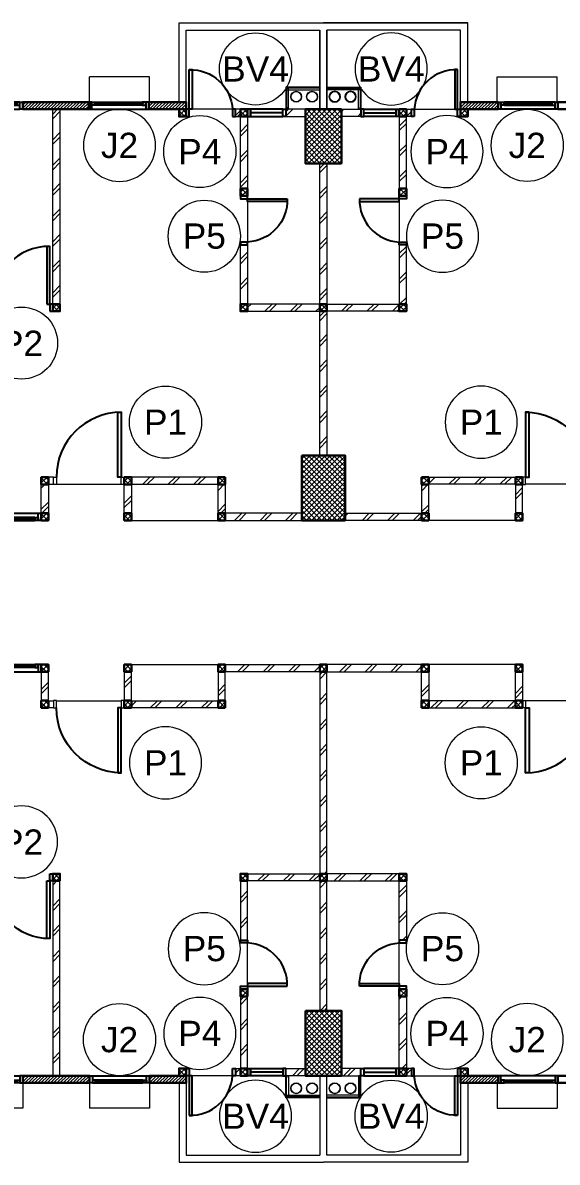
# Model space of a CAD drawing. Header units: millimetres. Extents: x -108 to 351, y -17 to 192.
# Drawn here: x 170.23 to 177.63, y 128.4 to 144.2 of the extents above; entities that cross this region are included whole.
import ezdxf
from ezdxf.enums import TextEntityAlignment as Align

# ---------------------------------------------------------------- set-up
doc = ezdxf.new("R2010")
doc.units = ezdxf.units.MM
for name, color, linetype, lineweight in [('ars', 11, 'Continuous', 0), ('KACA', 151, 'Continuous', 5), ('KOL', 1, 'Continuous', 30), ('KOLOM', 4, 'Continuous', 9), ('lan', 7, 'Continuous', 15), ('NOT', 7, 'Continuous', 20), ('tem', 5, 'Continuous', 20)]:
    doc.layers.add(name, color=color, linetype=linetype, lineweight=lineweight)
doc.layers.add('Kusen', color=30, linetype='Continuous')
doc.styles.add('S', font='simplex', dxfattribs={"width": 0.75})
doc.styles.get("Standard").update_dxf_attribs({"font": 'arial.ttf'})
pattern_1 = [(225, (-467.078732, 383.224584), (0.0220970869, -0.0220970869), [])]
pattern_2 = [(45, (18.6, 0.77), (-0.1767767, 0.1767767), []), (45, (18.6625, 0.77), (-0.1767767, 0.1767767), [])]
pattern_3 = [(45, (18.59984, 0.77), (-0.1767767, 0.1767767), []), (45, (18.66234, 0.77), (-0.1767767, 0.1767767), [])]
pattern_4 = [(45, (18.59984, 0.77), (-0.1767767, 0.1767767), []), (45, (18.66234, 0.77), (-0.1767767, 0.1767767), [])]
pattern_5 = [(45, (18.6, 0.76564), (-0.1767767, 0.1767767), []), (45, (18.6625, 0.76564), (-0.1767767, 0.1767767), [])]
pattern_6 = [(45, (18.59616, 0.76564), (-0.1767767, 0.1767767), []), (45, (18.65866, 0.76564), (-0.1767767, 0.1767767), [])]
pattern_7 = [(225, (23.57673, 55.84964), (0.06629126, -0.06629126), []), (225, (23.53254, 55.84964), (0.06629126, -0.06629126), [])]
pattern_8 = [(225, (-467.078732, 382.849584), (0.0220970869, -0.0220970869), [])]
pattern_9 = [(45, (18.6, 0.395), (-0.1767767, 0.1767767), []), (45, (18.6625, 0.395), (-0.1767767, 0.1767767), [])]
pattern_10 = [(45, (18.59984, 0.395), (-0.1767767, 0.1767767), []), (45, (18.66234, 0.395), (-0.1767767, 0.1767767), [])]
pattern_11 = [(45, (18.59984, 0.395), (-0.1767767, 0.1767767), []), (45, (18.66234, 0.395), (-0.1767767, 0.1767767), [])]
pattern_12 = [(45, (18.6, 0.39064), (-0.1767767, 0.1767767), []), (45, (18.6625, 0.39064), (-0.1767767, 0.1767767), [])]
pattern_13 = [(45, (18.59616, 0.39064), (-0.1767767, 0.1767767), []), (45, (18.65866, 0.39064), (-0.1767767, 0.1767767), [])]
pattern_14 = [(45, (18.6, 0.39064), (-0.1767767, 0.1767767), []), (45, (18.6625, 0.39064), (-0.1767767, 0.1767767), [])]
pattern_15 = [(225, (23.57673, 55.47464), (0.06629126, -0.06629126), []), (225, (23.53254, 55.47464), (0.06629126, -0.06629126), [])]

# ---------------------------------------------------------------- blocks, each defined once
blk = doc.blocks.new('T. J1')
at = {"layer": 'Kusen'}
for p, q in [((-0.019, 0), (-0.769, 0)), ((-0.719, 0.1), (-0.069, 0.1)), ((-0.069, 0.06), (-0.719, 0.06)), ((0.021, 0), (0.771, 0)), ((0.721, 0.1), (0.071, 0.1)), ((0.071, 0.06), (0.721, 0.06))]:
    blk.add_line(p, q, dxfattribs=at)
for points in [[(-0.809, 0), (-0.769, 0), (-0.769, 0.1), (-0.809, 0.1)], [(-0.019, 0), (0.021, 0), (0.021, 0.1), (-0.019, 0.1)], [(0.811, 0), (0.771, 0), (0.771, 0.1), (0.811, 0.1)]]:
    blk.add_lwpolyline(points, close=True, dxfattribs=at)
for points in [[(-0.719, 0.077), (-0.719, 0.06), (-0.769, 0.06), (-0.769, 0.1), (-0.719, 0.1), (-0.719, 0.082), (-0.729, 0.082), (-0.729, 0.077), (-0.719, 0.077)], [(-0.069, 0.077), (-0.069, 0.06), (-0.019, 0.06), (-0.019, 0.1), (-0.069, 0.1), (-0.069, 0.082), (-0.059, 0.082), (-0.059, 0.077), (-0.069, 0.077)], [(0.071, 0.077), (0.071, 0.06), (0.021, 0.06), (0.021, 0.1), (0.071, 0.1), (0.071, 0.082), (0.061, 0.082), (0.061, 0.077), (0.071, 0.077)], [(0.721, 0.077), (0.721, 0.06), (0.771, 0.06), (0.771, 0.1), (0.721, 0.1), (0.721, 0.082), (0.731, 0.082), (0.731, 0.077), (0.721, 0.077)]]:
    blk.add_lwpolyline(points, dxfattribs=at)
at = {"layer": 'Kusen', "color": 141}
for points in [[(-0.729, 0.077), (-0.059, 0.077), (-0.059, 0.082), (-0.729, 0.082)], [(0.731, 0.077), (0.061, 0.077), (0.061, 0.082), (0.731, 0.082)]]:
    blk.add_lwpolyline(points, close=True, dxfattribs=at)
blk = doc.blocks.new('T. J2')
at = {"layer": 'KACA', "color": 141}
blk.add_lwpolyline([(-0.379, 0.077), (0.291, 0.077), (0.291, 0.082), (-0.379, 0.082)], close=True, dxfattribs=at)
at = {"layer": 'Kusen'}
for p, q in [((-0.419, 0), (0.331, 0)), ((-0.369, 0.1), (0.281, 0.1)), ((0.281, 0.06), (-0.369, 0.06))]:
    blk.add_line(p, q, dxfattribs=at)
for points in [[(-0.459, 0), (-0.419, 0), (-0.419, 0.1), (-0.459, 0.1)], [(0.331, 0), (0.371, 0), (0.371, 0.1), (0.331, 0.1)]]:
    blk.add_lwpolyline(points, close=True, dxfattribs=at)
for points in [[(-0.369, 0.077), (-0.369, 0.06), (-0.419, 0.06), (-0.419, 0.1), (-0.369, 0.1), (-0.369, 0.082), (-0.379, 0.082), (-0.379, 0.077), (-0.369, 0.077)], [(0.281, 0.077), (0.281, 0.06), (0.331, 0.06), (0.331, 0.1), (0.281, 0.1), (0.281, 0.082), (0.291, 0.082), (0.291, 0.077), (0.281, 0.077)]]:
    blk.add_lwpolyline(points, dxfattribs=at)
blk = doc.blocks.new('P.80')
at = {"layer": 'Kusen'}
for points in [[(-69.809, -74.837), (-69.769, -74.837), (-69.769, -74.037), (-69.809, -74.037)], [(-70.609, -74.937), (-70.569, -74.937), (-70.569, -74.837), (-70.609, -74.837)], [(-69.769, -74.937), (-69.729, -74.937), (-69.729, -74.837), (-69.769, -74.837)]]:
    blk.add_lwpolyline(points, close=True, dxfattribs=at)
blk.add_arc((-69.769, -74.837), 0.8, 90, 180, dxfattribs=at)
blk = doc.blocks.new('K 10.10')
at = {"layer": 'ars'}
h = blk.add_hatch(dxfattribs=at)
h.set_pattern_fill('_USER', color=256, scale=0.05, angle=45, double=1, pattern_type=0)
h.set_pattern_definition([(45, (0, 0), (-0.035355339, 0.035355339), []), (135, (0, 0), (-0.035355339, -0.035355339), [])])
h.paths.add_polyline_path([(1560.538, 1380.407), (1560.638, 1380.407), (1560.638, 1380.507), (1560.538, 1380.507)])
at = {"layer": 'KOL'}
blk.add_lwpolyline([(1560.538, 1380.407), (1560.638, 1380.407), (1560.638, 1380.507), (1560.538, 1380.507)], close=True, dxfattribs=at)
blk = doc.blocks.new('P-90')
at = {"layer": 'Kusen'}
blk.add_lwpolyline([(374.691, -21.598), (374.741, -21.598), (374.741, -22.498), (374.691, -22.498)], close=True, dxfattribs=at)
at = {"layer": 'Kusen', "lineweight": 9}
for points in [[(373.801, -22.498), (373.841, -22.498), (373.841, -22.598), (373.801, -22.598)], [(374.741, -22.498), (374.781, -22.498), (374.781, -22.598), (374.741, -22.598)]]:
    blk.add_lwpolyline(points, close=True, dxfattribs=at)
at = {"layer": 'Kusen'}
blk.add_arc((374.741, -22.498), 0.9, 90, 180, dxfattribs=at)
blk = doc.blocks.new('P.60')
at = {"layer": 'Kusen'}
for points in [[(1472.835, 997.535), (1472.875, 997.535), (1472.875, 997.435), (1472.835, 997.435)], [(1473.475, 997.535), (1473.515, 997.535), (1473.515, 997.435), (1473.475, 997.435)], [(1472.875, 996.885), (1472.915, 996.885), (1472.915, 997.435), (1472.875, 997.435)]]:
    blk.add_lwpolyline(points, close=True, dxfattribs=at)
blk.add_arc((1472.895, 997.466), 0.581, 268.0266, 356.9943, dxfattribs=at)
blk = doc.blocks.new('BV')
at = {"layer": 'Kusen'}
for points in [[(-0.225, 0.1), (-0.265, 0.1), (-0.265, 0), (-0.225, 0)], [(-0.225, 0.1), (-0.265, 0.1), (-0.265, 0), (-0.225, 0)], [(0.225, 0.1), (-0.225, 0.1), (-0.225, 0), (0.225, 0)], [(0.225, 0.1), (0.265, 0.1), (0.265, 0), (0.225, 0)]]:
    blk.add_lwpolyline(points, close=True, dxfattribs=at)
at = {"layer": 'Kusen', "color": 141}
blk.add_lwpolyline([(0.225, 0.05), (-0.225, 0.05)], dxfattribs=at)
blk = doc.blocks.new("k3'")
at = {"layer": 'ars'}
h = blk.add_hatch(dxfattribs=at)
h.set_pattern_fill('_USER', color=256, scale=0.05, angle=45, double=1, pattern_type=0)
h.set_pattern_definition([(45, (0, -4.975), (-0.03535534, 0.03535534), []), (135, (0, -4.975), (-0.03535534, -0.03535534), [])])
h.paths.add_polyline_path([(-0.25, -0.375), (0.25, -0.375), (0.25, 0.375), (-0.25, 0.375)])
at = {"layer": 'KOL'}
blk.add_lwpolyline([(-0.25, -0.375), (0.25, -0.375), (0.25, 0.375), (-0.25, 0.375)], close=True, dxfattribs=at)
blk = doc.blocks.new("k1'")
at = {"layer": 'ars'}
h = blk.add_hatch(dxfattribs=at)
h.set_pattern_fill('_USER', color=256, scale=0.05, angle=45, double=1, pattern_type=0)
h.set_pattern_definition([(45, (0, -5), (-0.03535534, 0.03535534), []), (135, (0, -5), (-0.03535534, -0.03535534), [])])
h.paths.add_polyline_path([(-0.3, -0.45), (0.3, -0.45), (0.3, 0.45), (-0.3, 0.45)])
at = {"layer": 'KOL'}
blk.add_lwpolyline([(-0.3, -0.45), (0.3, -0.45), (0.3, 0.45), (-0.3, 0.45)], close=True, dxfattribs=at)
blk = doc.blocks.new("k2'")
at = {"layer": 'ars'}
h = blk.add_hatch(dxfattribs=at)
h.set_pattern_fill('_USER', color=256, scale=0.05, angle=45, double=1, pattern_type=0)
h.set_pattern_definition([(45, (0, -4.95), (-0.03535534, 0.03535534), []), (135, (0, -4.95), (-0.03535534, -0.03535534), [])])
h.paths.add_polyline_path([(-0.25, -0.45), (0.25, -0.45), (0.25, 0.45), (-0.25, 0.45)])
at = {"layer": 'KOL'}
blk.add_lwpolyline([(-0.25, -0.45), (0.25, -0.45), (0.25, 0.45), (-0.25, 0.45)], close=True, dxfattribs=at)
blk = doc.blocks.new('3-typikal-1')
at = {"layer": 'ars'}
for points in [[(0.05, -0.455), (0.52, -0.455), (0.52, -0.15)], [(0.05, -0.445), (0.51, -0.445), (0.51, -0.15)], [(0.485, -0.15), (0.51, -0.15), (0.51, -0.179), (0.508, -0.179), (0.508, -0.152), (0.485, -0.152), (0.485, -0.15)], [(0.485, -0.152), (0.485, -0.443)], [(0.51, -0.419), (0.05, -0.419)], [(0.485, -0.445), (0.51, -0.445), (0.51, -0.419), (0.508, -0.419), (0.508, -0.443), (0.485, -0.443), (0.485, -0.445)]]:
    blk.add_lwpolyline(points, dxfattribs=at)
for centre, radius in [((0.157, -0.325), 0.075), ((0.157, -0.325), 0.071), ((0.377, -0.325), 0.075), ((0.377, -0.325), 0.071)]:
    blk.add_circle(centre, radius, dxfattribs=at)
at = {"layer": 'KOL'}
for points in [[(2.42, -0.15), (1.9, -0.15), (1.9, -0.25), (2.42, -0.25)], [(4.165, -0.15), (3.25, -0.15), (3.25, -0.25), (4.165, -0.25)]]:
    blk.add_lwpolyline(points, close=True, dxfattribs=at)
at = {"layer": 'lan'}
for p, q in [((2.656, 5.55), (1.456, 5.55)), ((3.7, 5.05), (2.8, 5.05)), ((1.05, 1.13), (1.05, 1.69)), ((0.05, -1.25), (0.05, -0.15)), ((1.26, -0.15), (1.82, -0.15)), ((1.9, -0.25), (1.9, -1.25)), ((2, -0.25), (2, -1.35)), ((1.9, -1.25), (0.05, -1.25)), ((2, -1.35), (0, -1.35))]:
    blk.add_line(p, q, dxfattribs=at)
at = {"layer": 'tem'}
for points in [[(1.36, 5.55), (0.3, 5.55), (0.3, 5.45), (1.36, 5.45)], [(5.9, 5.55), (4.74, 5.55), (4.74, 5.45), (5.9, 5.45)], [(1.46, 5.45), (1.46, 5.05), (1.36, 5.05), (1.36, 5.45)], [(2.76, 5.45), (2.76, 5.05), (2.66, 5.05), (2.66, 5.45)], [(3.91, 5.45), (3.91, 5.05), (3.81, 5.05), (3.81, 5.45)], [(2.66, 5.05), (1.46, 5.05), (1.46, 4.95), (2.66, 4.95)], [(3.81, 5.05), (3.74, 5.05), (3.74, 4.95), (3.81, 4.95)], [(1.05, 2.65), (0.05, 2.65), (0.05, 2.55), (1.05, 2.55)], [(1.15, 2.55), (1.15, 1.73), (1.05, 1.73), (1.05, 2.55)], [(6.15, 2.65), (4.731, 2.65), (4.731, 2.55), (6.15, 2.55)], [(1.15, 0.95), (1.15, -0.05), (1.05, -0.05), (1.05, 0.95)], [(0.52, -0.05), (0.25, -0.05), (0.25, -0.15), (0.52, -0.15)], [(1.22, -0.05), (1.15, -0.05), (1.15, -0.15), (1.22, -0.15)]]:
    blk.add_lwpolyline(points, close=True, dxfattribs=at)
at = {"layer": 'tem', "ltscale": 2}
blk.add_lwpolyline([(3.651, 2.55), (3.751, 2.55), (3.751, -0.15), (3.651, -0.15)], close=True, dxfattribs=at)
at = {"rotation": 180}
blk.add_blockref('BV', (0.785, -0.05), dxfattribs=at)
at = {"layer": 'KOLOM', "extrusion": (0, 0, -1), "xscale": -1, "zscale": -1}
for p in [(1559.178, -1374.957), (1557.878, -1374.957), (1556.728, -1374.957), (1559.178, -1375.456), (1557.878, -1375.456), (1556.728, -1375.456), (1559.488, -1377.857), (1556.887, -1377.857), (1555.907, -1377.857), (1559.488, -1379.457), (1559.488, -1380.557), (1558.638, -1380.557)]:
    blk.add_blockref('K 10.10', p, dxfattribs=at)
at = {"layer": 'Kusen', "xscale": -1}
for name, p in [('T. J2', (4.281, 5.45)), ('P.60', (1474.735, -997.585))]:
    blk.add_blockref(name, p, dxfattribs=at)
at = {"layer": 'Kusen', "rotation": 180}
for name, p in [('P-90', (377.541, -17.547)), ('P.80', (-65.978, -72.287)), ('T. J2', (2.791, -0.15)), ('T. J1', (4.976, -0.15))]:
    blk.add_blockref(name, p, dxfattribs=at)
at = {"layer": 'Kusen', "xscale": -1, "rotation": 270}
blk.add_blockref('P.60', (-996.385, -1471.785), dxfattribs=at)
blk = doc.blocks.new('1-typikal-1a')
at = {"layer": 'ars'}
for points in [[(6.15, 0.455), (5.68, 0.455), (5.68, 0.15)], [(6.15, 0.445), (5.69, 0.445), (5.69, 0.15)], [(5.715, 0.445), (5.69, 0.445), (5.69, 0.419), (5.692, 0.419), (5.692, 0.443), (5.715, 0.443), (5.715, 0.445)], [(5.69, 0.419), (6.15, 0.419)], [(5.715, 0.152), (5.715, 0.443)], [(5.715, 0.15), (5.69, 0.15), (5.69, 0.179), (5.692, 0.179), (5.692, 0.152), (5.715, 0.152), (5.715, 0.15)]]:
    blk.add_lwpolyline(points, dxfattribs=at)
for centre, radius in [((5.823, 0.325), 0.075), ((5.823, 0.325), 0.071), ((6.043, 0.325), 0.075), ((6.043, 0.325), 0.071)]:
    blk.add_circle(centre, radius, dxfattribs=at)
at = {"layer": 'KOL'}
for points in [[(2.035, 0.15), (2.95, 0.15), (2.95, 0.25), (2.035, 0.25)], [(3.78, 0.15), (4.3, 0.15), (4.3, 0.25), (3.78, 0.25)]]:
    blk.add_lwpolyline(points, close=True, dxfattribs=at)
at = {"layer": 'lan'}
for p, q in [((4.2, 0.25), (4.2, 1.35)), ((4.2, 1.35), (6.2, 1.35)), ((4.3, 0.25), (4.3, 1.25)), ((4.3, 1.25), (6.15, 1.25)), ((6.15, 1.25), (6.15, 0.15)), ((4.94, 0.15), (4.38, 0.15)), ((5.15, -1.13), (5.15, -1.69)), ((2.5, -5.05), (3.4, -5.05)), ((3.544, -5.55), (4.744, -5.55))]:
    blk.add_line(p, q, dxfattribs=at)
at = {"layer": 'tem', "ltscale": 2}
blk.add_lwpolyline([(2.549, -2.55), (2.449, -2.55), (2.449, 0.15), (2.549, 0.15)], close=True, dxfattribs=at)
at = {"layer": 'tem'}
for points in [[(4.98, 0.05), (5.05, 0.05), (5.05, 0.15), (4.98, 0.15)], [(5.05, -0.95), (5.05, 0.05), (5.15, 0.05), (5.15, -0.95)], [(5.68, 0.05), (5.95, 0.05), (5.95, 0.15), (5.68, 0.15)], [(5.05, -2.55), (5.05, -1.73), (5.15, -1.73), (5.15, -2.55)], [(0.05, -2.65), (1.469, -2.65), (1.469, -2.55), (0.05, -2.55)], [(5.15, -2.65), (6.15, -2.65), (6.15, -2.55), (5.15, -2.55)], [(2.29, -5.45), (2.29, -5.05), (2.39, -5.05), (2.39, -5.45)], [(2.39, -5.05), (2.46, -5.05), (2.46, -4.95), (2.39, -4.95)], [(3.44, -5.45), (3.44, -5.05), (3.54, -5.05), (3.54, -5.45)], [(3.54, -5.05), (4.74, -5.05), (4.74, -4.95), (3.54, -4.95)], [(4.74, -5.45), (4.74, -5.05), (4.84, -5.05), (4.84, -5.45)], [(0.05, -5.55), (1.46, -5.55), (1.46, -5.45), (0.05, -5.45)], [(4.84, -5.55), (6.15, -5.55), (6.15, -5.45), (4.84, -5.45)]]:
    blk.add_lwpolyline(points, close=True, dxfattribs=at)
blk.add_blockref('BV', (5.415, 0.05))
at = {"layer": 'KOLOM', "extrusion": (0, 0, -1), "xscale": -1, "zscale": -1, "rotation": 180}
for p in [(-1564.838, 1380.557), (-1565.688, 1380.557), (-1565.688, 1379.457), (-1562.107, 1377.857), (-1563.087, 1377.857), (-1565.688, 1377.857), (-1562.928, 1375.456), (-1564.078, 1375.456), (-1565.378, 1375.456), (-1562.928, 1374.957), (-1564.078, 1374.957), (-1565.378, 1374.957)]:
    blk.add_blockref('K 10.10', p, dxfattribs=at)
at = {"layer": 'Kusen', "xscale": -1}
for name, p, rotation in [('P.60', (-1468.535, 997.585), 180), ('P.60', (1002.585, 1471.785), 90), ('T. J2', (1.919, -5.45), 180)]:
    blk.add_blockref(name, p, dxfattribs=dict(at, rotation=rotation))
at = {"layer": 'Kusen'}
for name, p in [('T. J1', (1.224, 0.15)), ('T. J2', (3.409, 0.15)), ('P.80', (72.178, 72.287)), ('P-90', (-371.341, 17.547))]:
    blk.add_blockref(name, p, dxfattribs=at)
blk = doc.blocks.new('3-typikal-1a')
at = {"layer": 'lan'}
blk.add_blockref('1-typikal-1a', (0, 0), dxfattribs=at)
blk = doc.blocks.new('LANTAI 3-15')
at = {"layer": 'ars'}
h = blk.add_hatch(dxfattribs=at)
h.set_pattern_fill('ANSI31', color=256, scale=0.25, angle=180, style=0)
h.set_pattern_definition(pattern_1)
h.paths.add_polyline_path([(45.435, 56.15), (46.36, 56.15), (46.36, 56.25), (45.435, 56.25)])
h = blk.add_hatch(dxfattribs=at)
h.set_pattern_fill('ANSI31', color=256, scale=0.25, angle=180, style=0)
h.set_pattern_definition(pattern_1)
h.paths.add_polyline_path([(47.19, 56.15), (47.7, 56.15), (47.7, 56.25), (47.19, 56.25)])
h = blk.add_hatch(dxfattribs=at)
h.set_pattern_fill('ANSI31', color=256, scale=0.25, angle=180, style=0)
h.set_pattern_definition(pattern_1)
h.paths.add_polyline_path([(52.01, 56.15), (51.5, 56.15), (51.5, 56.25), (52.01, 56.25)])
h = blk.add_hatch(dxfattribs=at)
h.set_pattern_fill('TEMBOK', color=256, scale=0.25)
h.set_pattern_definition([(45, (21.09865, 1.87), (-0.1767767, 0.1767767), []), (45, (21.16115, 1.87), (-0.1767767, 0.1767767), [])])
h.paths.add_polyline_path([(45.949, 53.45), (45.849, 53.45), (45.849, 56.15), (45.949, 56.15)])
h = blk.add_hatch(dxfattribs=at)
h.set_pattern_fill('ANSI32', color=256, scale=0.25, angle=180, style=0, double=1)
h.set_pattern_definition(pattern_7)
h.paths.add_polyline_path([(48.38, 56.05), (48.45, 56.05), (48.45, 56.15), (48.38, 56.15)])
h = blk.add_hatch(dxfattribs=at)
h.set_pattern_fill('TEMBOK', color=256, scale=0.25)
h.set_pattern_definition(pattern_2)
h.paths.add_polyline_path([(49.08, 56.05), (49.35, 56.05), (49.35, 56.15), (49.08, 56.15)])
h = blk.add_hatch(dxfattribs=at)
h.set_pattern_fill('TEMBOK', color=256, scale=0.25)
h.set_pattern_definition(pattern_2)
h.paths.add_polyline_path([(50.12, 56.05), (49.85, 56.05), (49.85, 56.15), (50.12, 56.15)])
h = blk.add_hatch(dxfattribs=at)
h.set_pattern_fill('ANSI32', color=256, scale=0.25, angle=180, style=0, double=1)
h.set_pattern_definition(pattern_7)
h.paths.add_polyline_path([(50.82, 56.05), (50.75, 56.05), (50.75, 56.15), (50.82, 56.15)])
h = blk.add_hatch(dxfattribs=at)
h.set_pattern_fill('TEMBOK', color=256, scale=0.25)
h.set_pattern_definition(pattern_4)
h.paths.add_polyline_path([(48.45, 55.05), (48.45, 56.05), (48.55, 56.05), (48.55, 55.05)])
h = blk.add_hatch(dxfattribs=at)
h.set_pattern_fill('TEMBOK', color=256, scale=0.25)
h.set_pattern_definition(pattern_4)
h.paths.add_polyline_path([(50.75, 55.05), (50.75, 56.05), (50.65, 56.05), (50.65, 55.05)])
h = blk.add_hatch(dxfattribs=at)
h.set_pattern_fill('TEMBOK', color=256, scale=0.25)
h.set_pattern_definition([(45, (24.8, 0.77), (-0.1767767, 0.1767767), []), (45, (24.8625, 0.77), (-0.1767767, 0.1767767), [])])
h.paths.add_polyline_path([(49.55, 53.45), (49.65, 53.45), (49.65, 55.4), (49.55, 55.4)])
h = blk.add_hatch(dxfattribs=at)
h.set_pattern_fill('TEMBOK', color=256, scale=0.25)
h.set_pattern_definition(pattern_3)
h.paths.add_polyline_path([(48.45, 53.45), (48.45, 54.27), (48.55, 54.27), (48.55, 53.45)])
h = blk.add_hatch(dxfattribs=at)
h.set_pattern_fill('TEMBOK', color=256, scale=0.25)
h.set_pattern_definition(pattern_3)
h.paths.add_polyline_path([(50.75, 53.45), (50.75, 54.27), (50.65, 54.27), (50.65, 53.45)])
h = blk.add_hatch(dxfattribs=at)
h.set_pattern_fill('TEMBOK', color=256, scale=0.25)
h.set_pattern_definition(pattern_2)
h.paths.add_polyline_path([(48.55, 53.35), (49.55, 53.35), (49.55, 53.45), (48.55, 53.45)])
h = blk.add_hatch(dxfattribs=at)
h.set_pattern_fill('TEMBOK', color=256, scale=0.25)
h.set_pattern_definition(pattern_2)
h.paths.add_polyline_path([(50.65, 53.35), (49.65, 53.35), (49.65, 53.45), (50.65, 53.45)])
h = blk.add_hatch(dxfattribs=at)
h.set_pattern_fill('TEMBOK', color=256, scale=0.25)
h.set_pattern_definition([(45, (24.8, -0.93), (-0.1767767, 0.1767767), []), (45, (24.8625, -0.93), (-0.1767767, 0.1767767), [])])
h.paths.add_polyline_path([(49.55, 51.35), (49.65, 51.35), (49.65, 53.35), (49.55, 53.35)])
h = blk.add_hatch(dxfattribs=at)
h.set_pattern_fill('TEMBOK', color=256, scale=0.25)
h.set_pattern_definition(pattern_6)
h.paths.add_polyline_path([(46.94, 50.95), (48.14, 50.95), (48.14, 51.05), (46.94, 51.05)])
h = blk.add_hatch(dxfattribs=at)
h.set_pattern_fill('TEMBOK', color=256, scale=0.25)
h.set_pattern_definition(pattern_6)
h.paths.add_polyline_path([(52.26, 50.95), (51.06, 50.95), (51.06, 51.05), (52.26, 51.05)])
h = blk.add_hatch(dxfattribs=at)
h.set_pattern_fill('TEMBOK', color=256, scale=0.25)
h.set_pattern_definition([(45, (18.59616, 0.76564), (-0.1767767, 0.1767767), []), (45, (18.65866, 0.76564), (-0.1767767, 0.1767767), [])])
h.paths.add_polyline_path([(45.69, 50.55), (45.69, 50.95), (45.79, 50.95), (45.79, 50.55)])
h = blk.add_hatch(dxfattribs=at)
h.set_pattern_fill('TEMBOK', color=256, scale=0.25)
h.set_pattern_definition(pattern_5)
h.paths.add_polyline_path([(46.84, 50.55), (46.84, 50.95), (46.94, 50.95), (46.94, 50.55)])
h = blk.add_hatch(dxfattribs=at)
h.set_pattern_fill('TEMBOK', color=256, scale=0.25)
h.set_pattern_definition(pattern_5)
h.paths.add_polyline_path([(48.14, 50.55), (48.14, 50.95), (48.24, 50.95), (48.24, 50.55)])
h = blk.add_hatch(dxfattribs=at)
h.set_pattern_fill('TEMBOK', color=256, scale=0.25)
h.set_pattern_definition(pattern_5)
h.paths.add_polyline_path([(51.06, 50.55), (51.06, 50.95), (50.96, 50.95), (50.96, 50.55)])
h = blk.add_hatch(dxfattribs=at)
h.set_pattern_fill('TEMBOK', color=256, scale=0.25)
h.set_pattern_definition(pattern_5)
h.paths.add_polyline_path([(52.36, 50.55), (52.36, 50.95), (52.26, 50.95), (52.26, 50.55)])
h = blk.add_hatch(dxfattribs=at)
h.set_pattern_fill('TEMBOK', color=256, scale=0.25)
h.set_pattern_definition(pattern_5)
h.paths.add_polyline_path([(48.24, 50.45), (49.35, 50.45), (49.35, 50.55), (48.24, 50.55)])
h = blk.add_hatch(dxfattribs=at)
h.set_pattern_fill('TEMBOK', color=256, scale=0.25)
h.set_pattern_definition(pattern_5)
h.paths.add_polyline_path([(50.96, 50.45), (49.85, 50.45), (49.85, 50.55), (50.96, 50.55)])
h = blk.add_hatch(dxfattribs=at)
h.set_pattern_fill('TEMBOK', color=256, scale=0.25)
h.set_pattern_definition([(45, (18.59616, 0.39064), (-0.1767767, 0.1767767), []), (45, (18.65866, 0.39064), (-0.1767767, 0.1767767), [])])
h.paths.add_polyline_path([(45.69, 48.35), (45.69, 47.95), (45.79, 47.95), (45.79, 48.35)])
h = blk.add_hatch(dxfattribs=at)
h.set_pattern_fill('TEMBOK', color=256, scale=0.25)
h.set_pattern_definition(pattern_12)
h.paths.add_polyline_path([(46.84, 48.35), (46.84, 47.95), (46.94, 47.95), (46.94, 48.35)])
h = blk.add_hatch(dxfattribs=at)
h.set_pattern_fill('TEMBOK', color=256, scale=0.25)
h.set_pattern_definition(pattern_12)
h.paths.add_polyline_path([(48.14, 48.35), (48.14, 47.95), (48.24, 47.95), (48.24, 48.35)])
h = blk.add_hatch(dxfattribs=at)
h.set_pattern_fill('TEMBOK', color=256, scale=0.25)
h.set_pattern_definition(pattern_14)
h.paths.add_polyline_path([(48.24, 48.45), (49.55, 48.45), (49.55, 48.35), (48.24, 48.35)])
h = blk.add_hatch(dxfattribs=at)
h.set_pattern_fill('TEMBOK', color=256, scale=0.25)
h.set_pattern_definition([(45, (24.8, -1.305), (-0.1767767, 0.1767767), []), (45, (24.8625, -1.305), (-0.1767767, 0.1767767), [])])
h.paths.add_polyline_path([(49.55, 48.35), (49.65, 48.35), (49.65, 45.55), (49.55, 45.55)])
h = blk.add_hatch(dxfattribs=at)
h.set_pattern_fill('TEMBOK', color=256, scale=0.25)
h.set_pattern_definition(pattern_14)
h.paths.add_polyline_path([(50.96, 48.45), (49.65, 48.45), (49.65, 48.35), (50.96, 48.35)])
h = blk.add_hatch(dxfattribs=at)
h.set_pattern_fill('TEMBOK', color=256, scale=0.25)
h.set_pattern_definition(pattern_12)
h.paths.add_polyline_path([(51.06, 48.35), (51.06, 47.95), (50.96, 47.95), (50.96, 48.35)])
h = blk.add_hatch(dxfattribs=at)
h.set_pattern_fill('TEMBOK', color=256, scale=0.25)
h.set_pattern_definition([(45, (17.44616, 0.39064), (-0.1767767, 0.1767767), []), (45, (17.50866, 0.39064), (-0.1767767, 0.1767767), [])])
h.paths.add_polyline_path([(52.36, 48.35), (52.36, 47.95), (52.26, 47.95), (52.26, 48.35)])
h = blk.add_hatch(dxfattribs=at)
h.set_pattern_fill('TEMBOK', color=256, scale=0.25)
h.set_pattern_definition(pattern_13)
h.paths.add_polyline_path([(46.94, 47.95), (48.14, 47.95), (48.14, 47.85), (46.94, 47.85)])
h = blk.add_hatch(dxfattribs=at)
h.set_pattern_fill('TEMBOK', color=256, scale=0.25)
h.set_pattern_definition(pattern_13)
h.paths.add_polyline_path([(52.26, 47.95), (51.06, 47.95), (51.06, 47.85), (52.26, 47.85)])
h = blk.add_hatch(dxfattribs=at)
h.set_pattern_fill('TEMBOK', color=256, scale=0.25)
h.set_pattern_definition(pattern_9)
h.paths.add_polyline_path([(48.55, 45.55), (49.55, 45.55), (49.55, 45.45), (48.55, 45.45)])
h = blk.add_hatch(dxfattribs=at)
h.set_pattern_fill('TEMBOK', color=256, scale=0.25)
h.set_pattern_definition(pattern_9)
h.paths.add_polyline_path([(50.65, 45.55), (49.65, 45.55), (49.65, 45.45), (50.65, 45.45)])
h = blk.add_hatch(dxfattribs=at)
h.set_pattern_fill('TEMBOK', color=256, scale=0.25)
h.set_pattern_definition([(45, (21.09865, 1.495), (-0.1767767, 0.1767767), []), (45, (21.16115, 1.495), (-0.1767767, 0.1767767), [])])
h.paths.add_polyline_path([(45.949, 45.45), (45.849, 45.45), (45.849, 42.75), (45.949, 42.75)])
h = blk.add_hatch(dxfattribs=at)
h.set_pattern_fill('TEMBOK', color=256, scale=0.25)
h.set_pattern_definition(pattern_10)
h.paths.add_polyline_path([(48.45, 45.45), (48.45, 44.63), (48.55, 44.63), (48.55, 45.45)])
h = blk.add_hatch(dxfattribs=at)
h.set_pattern_fill('TEMBOK', color=256, scale=0.25)
h.set_pattern_definition([(45, (24.8, 0.395), (-0.1767767, 0.1767767), []), (45, (24.8625, 0.395), (-0.1767767, 0.1767767), [])])
h.paths.add_polyline_path([(49.55, 45.45), (49.65, 45.45), (49.65, 43.65), (49.55, 43.65)])
h = blk.add_hatch(dxfattribs=at)
h.set_pattern_fill('TEMBOK', color=256, scale=0.25)
h.set_pattern_definition(pattern_10)
h.paths.add_polyline_path([(50.75, 45.45), (50.75, 44.63), (50.65, 44.63), (50.65, 45.45)])
h = blk.add_hatch(dxfattribs=at)
h.set_pattern_fill('TEMBOK', color=256, scale=0.25)
h.set_pattern_definition(pattern_11)
h.paths.add_polyline_path([(48.45, 43.85), (48.45, 42.85), (48.55, 42.85), (48.55, 43.85)])
h = blk.add_hatch(dxfattribs=at)
h.set_pattern_fill('TEMBOK', color=256, scale=0.25)
h.set_pattern_definition(pattern_11)
h.paths.add_polyline_path([(50.75, 43.85), (50.75, 42.85), (50.65, 42.85), (50.65, 43.85)])
h = blk.add_hatch(dxfattribs=at)
h.set_pattern_fill('ANSI32', color=256, scale=0.25, angle=180, style=0, double=1)
h.set_pattern_definition(pattern_15)
h.paths.add_polyline_path([(48.38, 42.85), (48.45, 42.85), (48.45, 42.75), (48.38, 42.75)])
h = blk.add_hatch(dxfattribs=at)
h.set_pattern_fill('TEMBOK', color=256, scale=0.25)
h.set_pattern_definition(pattern_9)
h.paths.add_polyline_path([(49.08, 42.85), (49.35, 42.85), (49.35, 42.75), (49.08, 42.75)])
h = blk.add_hatch(dxfattribs=at)
h.set_pattern_fill('TEMBOK', color=256, scale=0.25)
h.set_pattern_definition(pattern_9)
h.paths.add_polyline_path([(50.12, 42.85), (49.85, 42.85), (49.85, 42.75), (50.12, 42.75)])
h = blk.add_hatch(dxfattribs=at)
h.set_pattern_fill('ANSI32', color=256, scale=0.25, angle=180, style=0, double=1)
h.set_pattern_definition(pattern_15)
h.paths.add_polyline_path([(50.82, 42.85), (50.75, 42.85), (50.75, 42.75), (50.82, 42.75)])
h = blk.add_hatch(dxfattribs=at)
h.set_pattern_fill('ANSI31', color=256, scale=0.25, angle=180, style=0)
h.set_pattern_definition(pattern_8)
h.paths.add_polyline_path([(45.435, 42.75), (46.36, 42.75), (46.36, 42.65), (45.435, 42.65)])
h = blk.add_hatch(dxfattribs=at)
h.set_pattern_fill('ANSI31', color=256, scale=0.25, angle=180, style=0)
h.set_pattern_definition(pattern_8)
h.paths.add_polyline_path([(47.19, 42.75), (47.7, 42.75), (47.7, 42.65), (47.19, 42.65)])
h = blk.add_hatch(dxfattribs=at)
h.set_pattern_fill('ANSI31', color=256, scale=0.25, angle=180, style=0)
h.set_pattern_definition(pattern_8)
h.paths.add_polyline_path([(52.01, 42.75), (51.5, 42.75), (51.5, 42.65), (52.01, 42.65)])
for points in [[(49.55, 56.455), (49.08, 56.455), (49.08, 56.15)], [(49.55, 56.445), (49.09, 56.445), (49.09, 56.15)], [(49.115, 56.445), (49.09, 56.445), (49.09, 56.419), (49.092, 56.419), (49.092, 56.443), (49.115, 56.443), (49.115, 56.445)], [(49.09, 56.419), (49.55, 56.419)], [(49.115, 56.152), (49.115, 56.443)], [(49.65, 56.455), (50.12, 56.455), (50.12, 56.15)], [(49.65, 56.445), (50.11, 56.445), (50.11, 56.15)], [(50.11, 56.419), (49.65, 56.419)], [(50.085, 56.445), (50.11, 56.445), (50.11, 56.419), (50.108, 56.419), (50.108, 56.443), (50.085, 56.443), (50.085, 56.445)], [(50.085, 56.152), (50.085, 56.443)], [(49.115, 56.15), (49.09, 56.15), (49.09, 56.179), (49.092, 56.179), (49.092, 56.152), (49.115, 56.152), (49.115, 56.15)], [(50.085, 56.15), (50.11, 56.15), (50.11, 56.179), (50.108, 56.179), (50.108, 56.152), (50.085, 56.152), (50.085, 56.15)], [(49.55, 42.445), (49.08, 42.445), (49.08, 42.75)], [(49.115, 42.75), (49.09, 42.75), (49.09, 42.721), (49.092, 42.721), (49.092, 42.748), (49.115, 42.748), (49.115, 42.75)], [(49.55, 42.455), (49.09, 42.455), (49.09, 42.75)], [(49.115, 42.748), (49.115, 42.457)], [(49.115, 42.455), (49.09, 42.455), (49.09, 42.481), (49.092, 42.481), (49.092, 42.457), (49.115, 42.457), (49.115, 42.455)], [(49.09, 42.481), (49.55, 42.481)]]:
    blk.add_lwpolyline(points, dxfattribs=at)
for centre, radius in [((49.223, 56.325), 0.075), ((49.223, 56.325), 0.071), ((49.443, 56.325), 0.075), ((49.443, 56.325), 0.071), ((49.757, 56.325), 0.075), ((49.757, 56.325), 0.071), ((49.977, 56.325), 0.075), ((49.977, 56.325), 0.071), ((49.223, 42.575), 0.075), ((49.223, 42.575), 0.071), ((49.443, 42.575), 0.075), ((49.443, 42.575), 0.071)]:
    blk.add_circle(centre, radius, dxfattribs=at)
at = {"layer": 'KOL'}
for points in [[(45.435, 56.15), (46.36, 56.15), (46.36, 56.25), (45.435, 56.25)], [(45.435, 42.75), (46.36, 42.75), (46.36, 42.65), (45.435, 42.65)], [(47.19, 42.75), (47.7, 42.75), (47.7, 42.65), (47.19, 42.65)]]:
    blk.add_lwpolyline(points, close=True, dxfattribs=at)
at = {"layer": 'lan'}
for p, q in [((47.6, 56.25), (47.6, 57.35)), ((47.6, 57.35), (51.6, 57.35)), ((47.7, 56.25), (47.7, 57.25)), ((47.7, 57.25), (49.55, 57.25)), ((49.55, 56.15), (49.55, 57.25)), ((49.65, 56.15), (49.65, 57.25)), ((51.5, 57.25), (49.65, 57.25)), ((51.5, 56.25), (51.5, 57.25)), ((51.6, 56.25), (51.6, 57.35)), ((47.19, 56.6), (46.36, 56.6)), ((46.36, 56.25), (46.36, 56.6)), ((47.19, 56.25), (47.19, 56.6)), ((52.01, 56.25), (52.01, 56.6)), ((52.01, 56.6), (52.84, 56.6)), ((52.84, 56.25), (52.84, 56.6)), ((46.944, 48.45), (48.144, 48.45)), ((45.9, 47.95), (46.8, 47.95)), ((48.55, 44.03), (48.55, 44.59)), ((48.34, 42.75), (47.78, 42.75)), ((49.55, 42.75), (49.55, 41.65)), ((45.435, 42.65), (45.435, 42.3)), ((46.36, 42.65), (46.36, 42.3)), ((47.19, 42.65), (47.19, 42.3)), ((47.6, 42.65), (47.6, 41.55)), ((47.7, 42.65), (47.7, 41.65)), ((52.01, 42.65), (52.01, 42.3)), ((52.84, 42.65), (52.84, 42.3)), ((45.435, 42.3), (43.55, 42.3)), ((47.19, 42.3), (46.36, 42.3)), ((52.01, 42.3), (52.84, 42.3)), ((47.7, 41.65), (49.55, 41.65)), ((47.6, 41.55), (49.6, 41.55))]:
    blk.add_line(p, q, dxfattribs=at)
at = {"layer": 'tem', "ltscale": 2}
for points in [[(49.65, 53.45), (49.55, 53.45), (49.55, 55.4), (49.65, 55.4)], [(49.65, 51.35), (49.55, 51.35), (49.55, 53.35), (49.65, 53.35)], [(49.65, 48.35), (49.55, 48.35), (49.55, 45.55), (49.65, 45.55)], [(45.949, 45.45), (45.849, 45.45), (45.849, 42.75), (45.949, 42.75)], [(49.65, 45.45), (49.55, 45.45), (49.55, 43.65), (49.65, 43.65)]]:
    blk.add_lwpolyline(points, close=True, dxfattribs=at)
at = {"layer": 'tem'}
for points in [[(45.69, 48.35), (45.69, 47.95), (45.79, 47.95), (45.79, 48.35)], [(46.84, 48.35), (46.84, 47.95), (46.94, 47.95), (46.94, 48.35)], [(48.14, 48.35), (48.14, 47.95), (48.24, 47.95), (48.24, 48.35)], [(48.24, 48.45), (49.55, 48.45), (49.55, 48.35), (48.24, 48.35)], [(45.79, 47.95), (45.86, 47.95), (45.86, 47.85), (45.79, 47.85)], [(46.94, 47.95), (48.14, 47.95), (48.14, 47.85), (46.94, 47.85)], [(48.55, 45.55), (49.55, 45.55), (49.55, 45.45), (48.55, 45.45)], [(48.45, 45.45), (48.45, 44.63), (48.55, 44.63), (48.55, 45.45)], [(48.45, 43.85), (48.45, 42.85), (48.55, 42.85), (48.55, 43.85)], [(48.38, 42.85), (48.45, 42.85), (48.45, 42.75), (48.38, 42.75)], [(49.08, 42.85), (49.35, 42.85), (49.35, 42.75), (49.08, 42.75)]]:
    blk.add_lwpolyline(points, close=True, dxfattribs=at)
at = {"xscale": -1, "rotation": 180}
blk.add_blockref('BV', (48.815, 42.85), dxfattribs=at)
at = {"layer": 'KOL', "xscale": -1, "rotation": 180}
for name, p in [("k3'", (49.6, 55.775)), ("k1'", (49.6, 50.9)), ("k2'", (49.6, 43.2))]:
    blk.add_blockref(name, p, dxfattribs=at)
at = {"layer": 'KOLOM', "extrusion": (0, 0, -1), "zscale": -1}
for p in [(-1610.188, -1327.057), (-1606.328, -1332.057), (-1607.478, -1332.057), (-1608.778, -1332.057), (-1610.188, -1332.057), (-1606.328, -1332.556), (-1607.478, -1332.556), (-1608.778, -1332.556), (-1606.487, -1334.957), (-1609.088, -1334.957), (-1610.188, -1334.957), (-1609.088, -1336.557), (-1608.238, -1337.657), (-1609.088, -1337.657)]:
    blk.add_blockref('K 10.10', p, dxfattribs=at)
at = {"layer": 'Kusen'}
for name, p in [('T. J2', (45.319, 48.35)), ('P.60', (-1425.135, -954.685))]:
    blk.add_blockref(name, p, dxfattribs=at)
at = {"layer": 'Kusen', "xscale": -1, "rotation": 180}
for name, p in [('P-90', (-327.941, 25.353)), ('P.80', (115.578, -29.387)), ('T. J1', (44.624, 42.75)), ('T. J2', (46.819, 42.75))]:
    blk.add_blockref(name, p, dxfattribs=at)
at = {"layer": 'Kusen', "rotation": 90}
blk.add_blockref('P.60', (1045.985, -1428.885), dxfattribs=at)
at = {"layer": 'lan', "rotation": 180}
for name, p in [('3-typikal-1', (49.6, 56)), ('3-typikal-1a', (55.8, 42.9))]:
    blk.add_blockref(name, p, dxfattribs=at)
at = {"layer": 'lan', "xscale": -1, "rotation": 180}
blk.add_blockref('3-typikal-1', (49.6, 56), dxfattribs=at)
blk = doc.blocks.new('NAV')
blk.add_circle((0, -0.4), 0.4)
at = {"style": 'S', "width": 0.75, "flags": 4}
blk.add_attdef('AV', text='', height=0.3, dxfattribs=at).set_placement((0, -0.4), align=Align.MIDDLE)

msp = doc.modelspace()

# ---------------------------------------------------------------- block references
at = {"layer": 'lan'}
msp.add_blockref('LANTAI 3-15', (124.79422, 86.84737), dxfattribs=at)
at = {"layer": 'NOT'}
ref = msp.add_blockref('NAV', (173.45407, 143.0571), dxfattribs=dict(at, xscale=1.25, yscale=1.25, zscale=1.25, rotation=180))
ref.add_attrib('AV', 'BV4', dxfattribs={"layer": '0', "height": 0.35, "flags": 4}).set_placement((173.45407, 143.5571), align=Align.MIDDLE)
ref = msp.add_blockref('NAV', (175.33436, 143.0571), dxfattribs=dict(at, xscale=-1.25, yscale=1.25, zscale=1.25, rotation=180))
ref.add_attrib('AV', 'BV4', dxfattribs={"layer": '0', "height": 0.35, "flags": 4}).set_placement((175.33436, 143.5571), align=Align.MIDDLE)
ref = msp.add_blockref('NAV', (171.56922, 142.99737), dxfattribs=dict(at, xscale=-1.25, yscale=1.25, zscale=1.25))
ref.add_attrib('AV', 'J2', dxfattribs={"layer": '0', "height": 0.35, "flags": 4}).set_placement((171.56922, 142.49737), align=Align.MIDDLE)
ref = msp.add_blockref('NAV', (177.21922, 142.99737), dxfattribs=dict(at, xscale=1.25, yscale=1.25, zscale=1.25))
ref.add_attrib('AV', 'J2', dxfattribs={"layer": '0', "height": 0.35, "flags": 4}).set_placement((177.21922, 142.49737), align=Align.MIDDLE)
ref = msp.add_blockref('NAV', (172.68148, 141.91151), dxfattribs=dict(at, xscale=1.25, yscale=1.25, zscale=1.25, rotation=180))
ref.add_attrib('AV', 'P4', dxfattribs={"layer": '0', "height": 0.35, "flags": 4}).set_placement((172.68148, 142.41151), align=Align.MIDDLE)
ref = msp.add_blockref('NAV', (176.10696, 141.91151), dxfattribs=dict(at, xscale=-1.25, yscale=1.25, zscale=1.25, rotation=180))
ref.add_attrib('AV', 'P4', dxfattribs={"layer": '0', "height": 0.35, "flags": 4}).set_placement((176.10696, 142.41151), align=Align.MIDDLE)
ref = msp.add_blockref('NAV', (172.74422, 140.73737), dxfattribs=dict(at, xscale=1.25, yscale=1.25, zscale=1.25, rotation=180))
ref.add_attrib('AV', 'P5', dxfattribs={"layer": '0', "height": 0.35, "flags": 4}).set_placement((172.74422, 141.23737), align=Align.MIDDLE)
ref = msp.add_blockref('NAV', (176.04422, 140.73737), dxfattribs=dict(at, xscale=-1.25, yscale=1.25, zscale=1.25, rotation=180))
ref.add_attrib('AV', 'P5', dxfattribs={"layer": '0', "height": 0.35, "flags": 4}).set_placement((176.04422, 141.23737), align=Align.MIDDLE)
ref = msp.add_blockref('NAV', (170.21115, 139.25564), dxfattribs=dict(at, xscale=1.25, yscale=1.25, zscale=1.25, rotation=180))
ref.add_attrib('AV', 'P2', dxfattribs={"layer": '0', "height": 0.35, "flags": 4}).set_placement((170.21115, 139.75564), align=Align.MIDDLE)
ref = msp.add_blockref('NAV', (172.20678, 138.15883), dxfattribs=dict(at, xscale=1.25, yscale=1.25, zscale=1.25, rotation=180))
ref.add_attrib('AV', 'P1', dxfattribs={"layer": '0', "height": 0.35, "flags": 4}).set_placement((172.20678, 138.65883), align=Align.MIDDLE)
ref = msp.add_blockref('NAV', (176.58166, 138.15883), dxfattribs=dict(at, xscale=-1.25, yscale=1.25, zscale=1.25, rotation=180))
ref.add_attrib('AV', 'P1', dxfattribs={"layer": '0', "height": 0.35, "flags": 4}).set_placement((176.58166, 138.65883), align=Align.MIDDLE)
ref = msp.add_blockref('NAV', (172.20678, 134.43592), dxfattribs=dict(at, xscale=-1.25, yscale=1.25, zscale=1.25))
ref.add_attrib('AV', 'P1', dxfattribs={"layer": '0', "height": 0.35, "flags": 4}).set_placement((172.20678, 133.93592), align=Align.MIDDLE)
ref = msp.add_blockref('NAV', (176.58166, 134.43592), dxfattribs=dict(at, xscale=1.25, yscale=1.25, zscale=1.25))
ref.add_attrib('AV', 'P1', dxfattribs={"layer": '0', "height": 0.35, "flags": 4}).set_placement((176.58166, 133.93592), align=Align.MIDDLE)
ref = msp.add_blockref('NAV', (170.21115, 133.3391), dxfattribs=dict(at, xscale=-1.25, yscale=1.25, zscale=1.25))
ref.add_attrib('AV', 'P2', dxfattribs={"layer": '0', "height": 0.35, "flags": 4}).set_placement((170.21115, 132.8391), align=Align.MIDDLE)
ref = msp.add_blockref('NAV', (172.74422, 131.85737), dxfattribs=dict(at, xscale=-1.25, yscale=1.25, zscale=1.25))
ref.add_attrib('AV', 'P5', dxfattribs={"layer": '0', "height": 0.35, "flags": 4}).set_placement((172.74422, 131.35737), align=Align.MIDDLE)
ref = msp.add_blockref('NAV', (176.04422, 131.85737), dxfattribs=dict(at, xscale=1.25, yscale=1.25, zscale=1.25))
ref.add_attrib('AV', 'P5', dxfattribs={"layer": '0', "height": 0.35, "flags": 4}).set_placement((176.04422, 131.35737), align=Align.MIDDLE)
ref = msp.add_blockref('NAV', (172.68148, 130.68324), dxfattribs=dict(at, xscale=-1.25, yscale=1.25, zscale=1.25))
ref.add_attrib('AV', 'P4', dxfattribs={"layer": '0', "height": 0.35, "flags": 4}).set_placement((172.68148, 130.18324), align=Align.MIDDLE)
ref = msp.add_blockref('NAV', (176.10696, 130.68324), dxfattribs=dict(at, xscale=1.25, yscale=1.25, zscale=1.25))
ref.add_attrib('AV', 'P4', dxfattribs={"layer": '0', "height": 0.35, "flags": 4}).set_placement((176.10696, 130.18324), align=Align.MIDDLE)
ref = msp.add_blockref('NAV', (171.56922, 129.59737), dxfattribs=dict(at, xscale=1.25, yscale=1.25, zscale=1.25, rotation=180))
ref.add_attrib('AV', 'J2', dxfattribs={"layer": '0', "height": 0.35, "flags": 4}).set_placement((171.56922, 130.09737), align=Align.MIDDLE)
ref = msp.add_blockref('NAV', (177.21922, 129.59737), dxfattribs=dict(at, xscale=-1.25, yscale=1.25, zscale=1.25, rotation=180))
ref.add_attrib('AV', 'J2', dxfattribs={"layer": '0', "height": 0.35, "flags": 4}).set_placement((177.21922, 130.09737), align=Align.MIDDLE)
ref = msp.add_blockref('NAV', (173.45407, 129.53522), dxfattribs=dict(at, xscale=-1.25, yscale=1.25, zscale=1.25))
ref.add_attrib('AV', 'BV4', dxfattribs={"layer": '0', "height": 0.35, "flags": 4}).set_placement((173.45407, 129.03522), align=Align.MIDDLE)
ref = msp.add_blockref('NAV', (175.33436, 129.53522), dxfattribs=dict(at, xscale=1.25, yscale=1.25, zscale=1.25))
ref.add_attrib('AV', 'BV4', dxfattribs={"layer": '0', "height": 0.35, "flags": 4}).set_placement((175.33436, 129.03522), align=Align.MIDDLE)

doc.saveas('drawing.dxf')
